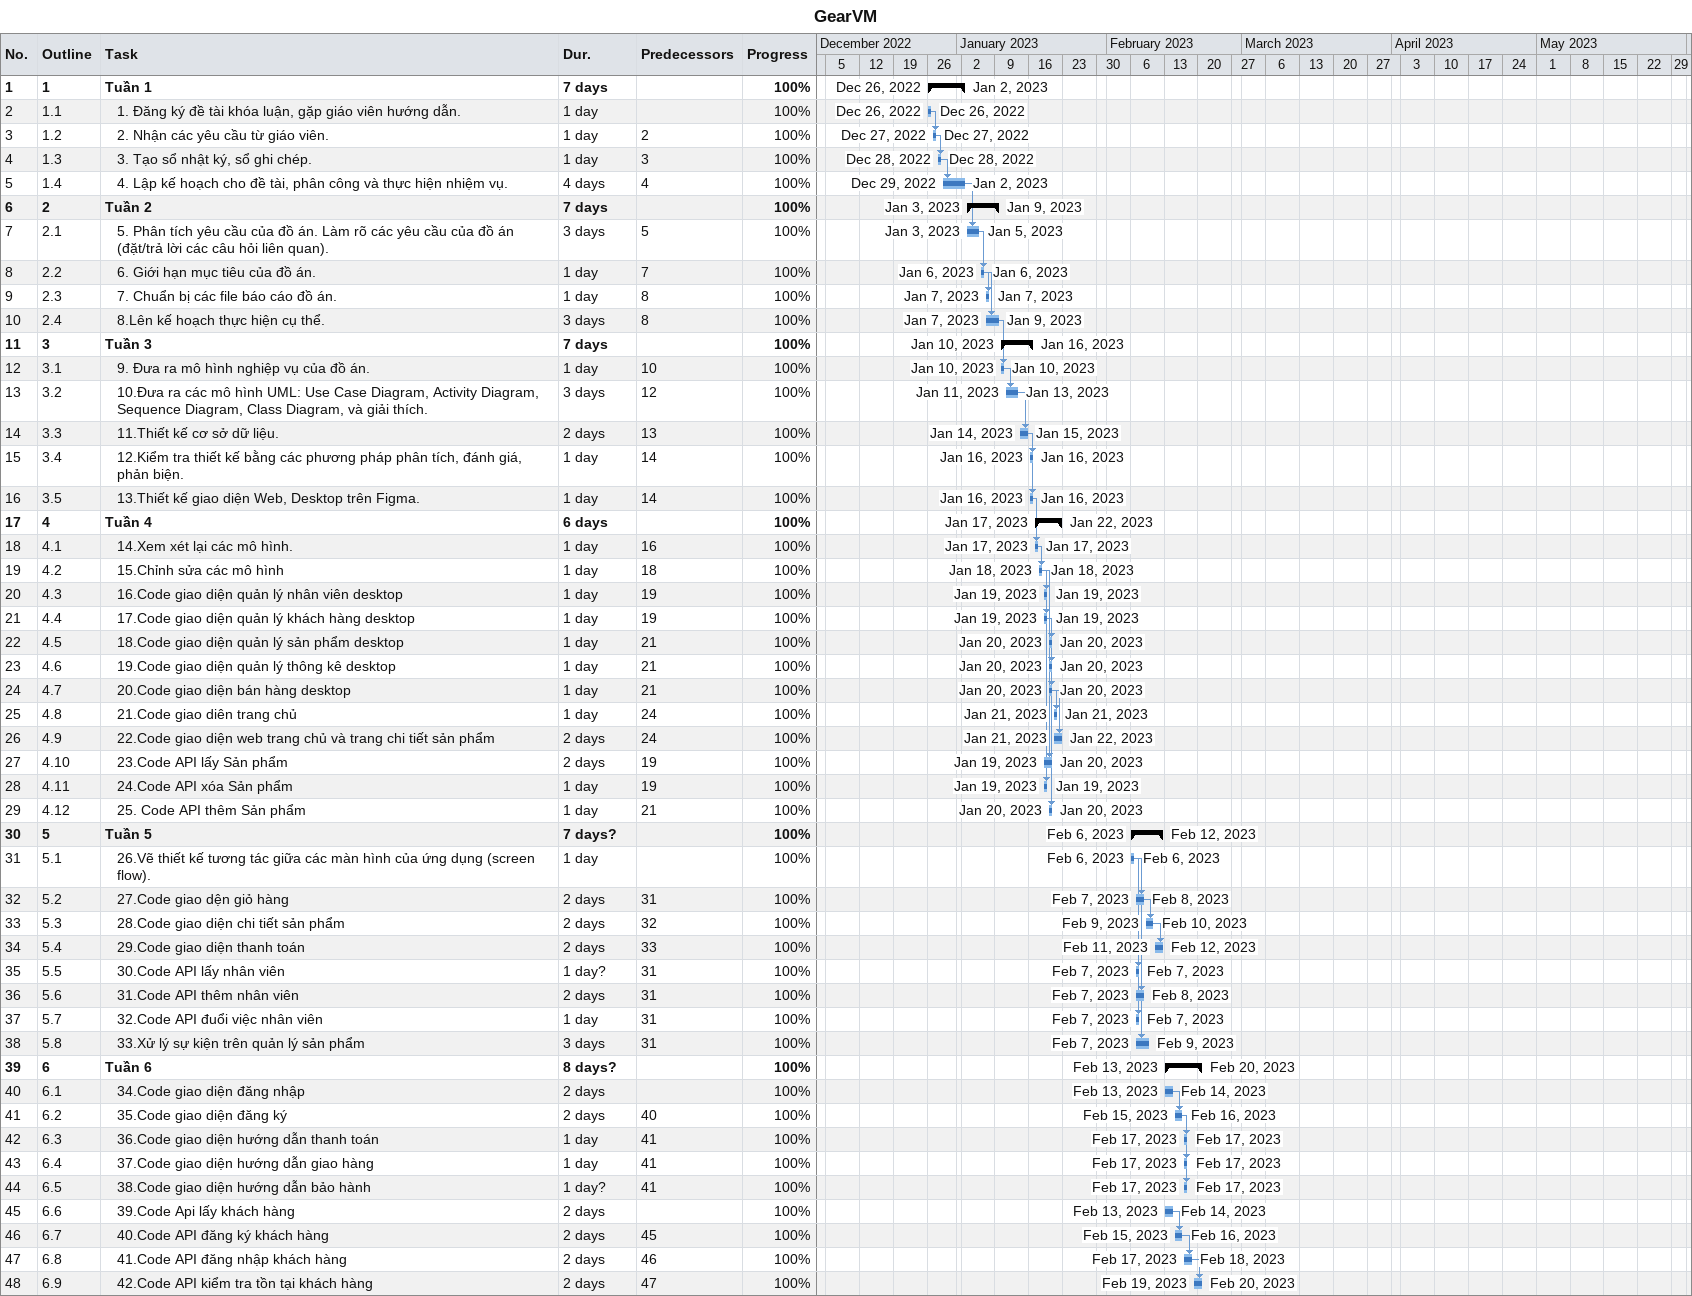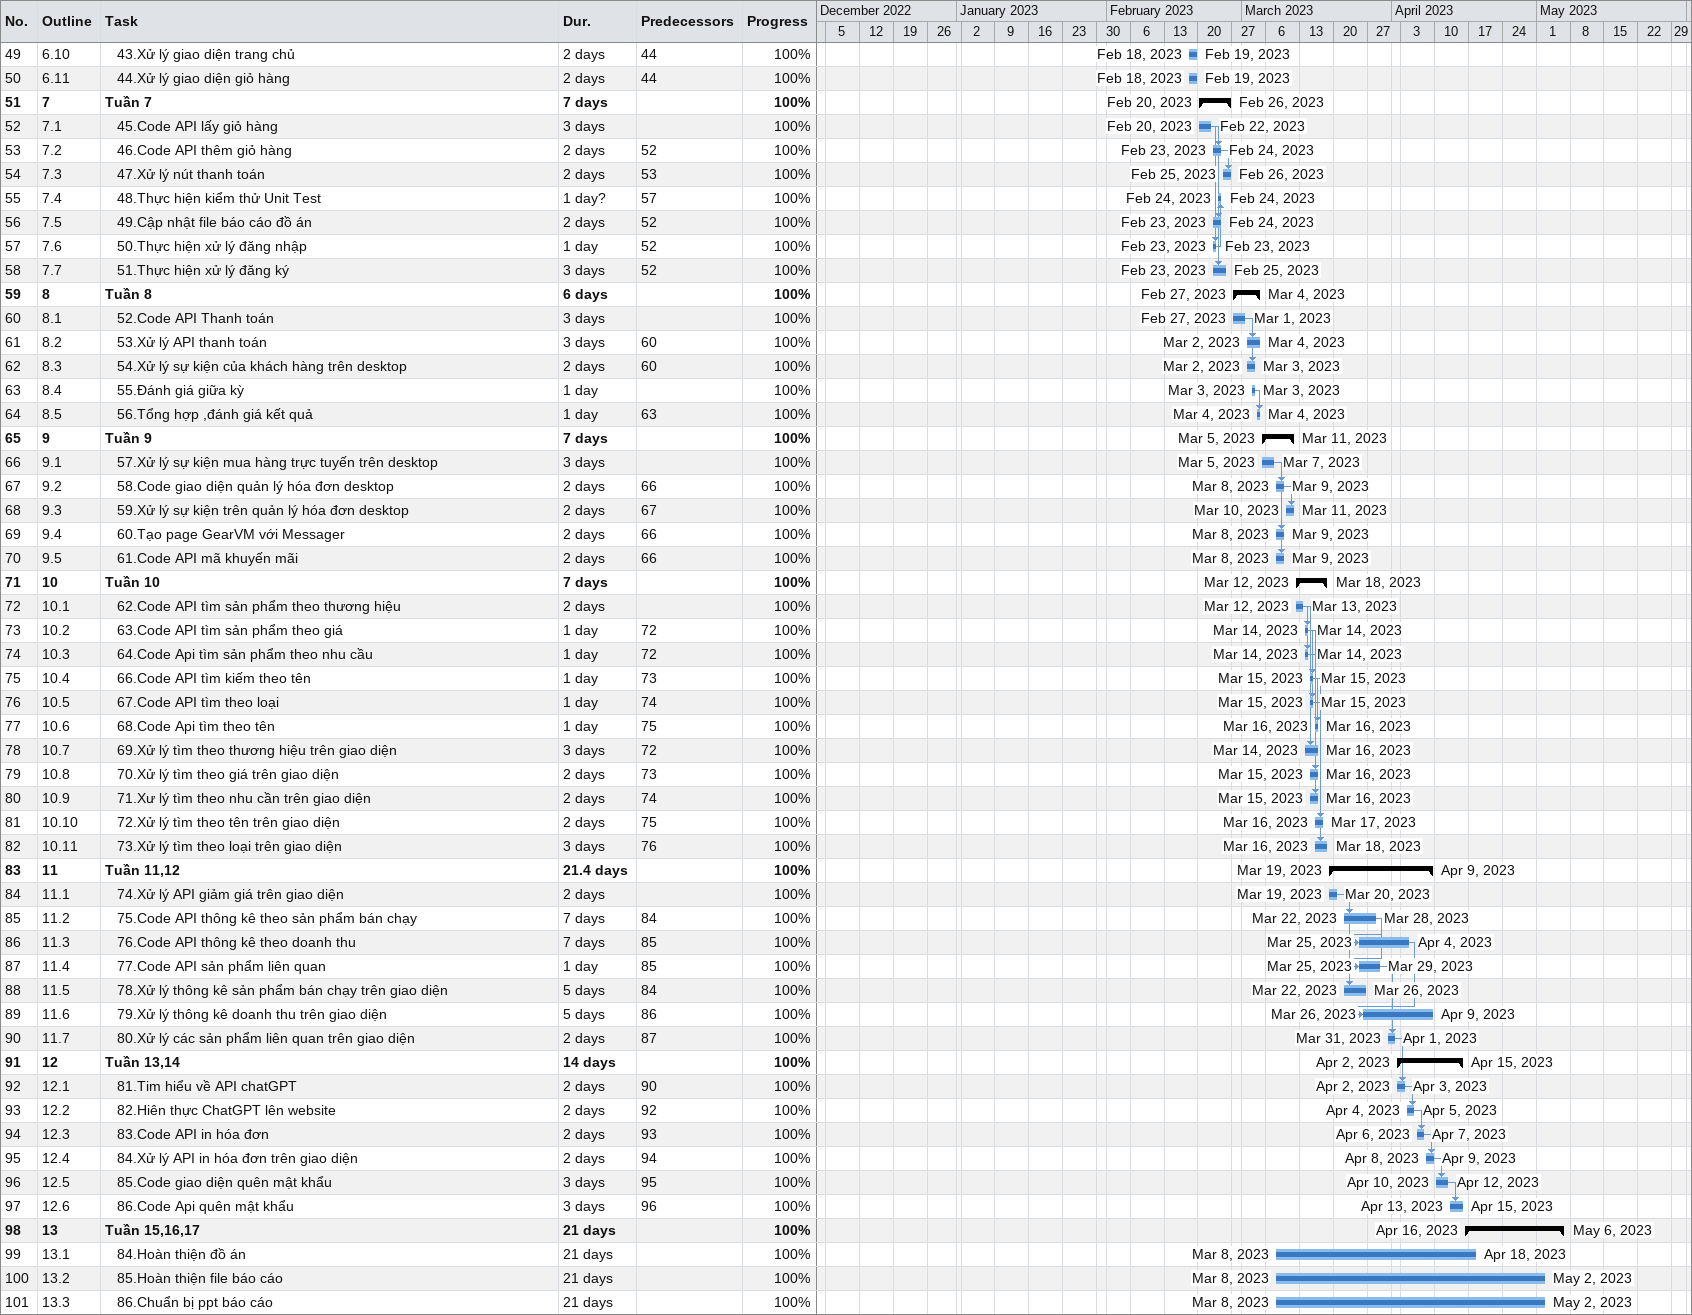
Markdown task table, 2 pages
GearVM

| ID | WBS | Task | Duration | Start | Finish | Predecessors | % complete |
|---|---|---|---|---|---|---|---|
| 1 | 1 | **Tuần 1** | 7d | 2022-12-26 | 2023-01-02 |  | 100 |
| 2 | 1.1 | 1. Đăng ký đề tài khóa luận, gặp giáo viên hướng dẫn. | 1d | 2022-12-26 | 2022-12-26 |  | 100 |
| 3 | 1.2 | 2. Nhận các yêu cầu từ giáo viên. | 1d | 2022-12-27 | 2022-12-27 | 2 | 100 |
| 4 | 1.3 | 3. Tạo sổ nhật ký, sổ ghi chép. | 1d | 2022-12-28 | 2022-12-28 | 3 | 100 |
| 5 | 1.4 | 4. Lập kế hoạch cho đề tài, phân công và thực hiện nhiệm vụ. | 4d | 2022-12-29 | 2023-01-02 | 4 | 100 |
| 6 | 2 | **Tuần 2** | 7d | 2023-01-03 | 2023-01-09 |  | 100 |
| 7 | 2.1 | 5. Phân tích yêu cầu của đồ án. Làm rõ các yêu cầu của đồ án (đặt/trả lời các câu hỏi liên quan). | 3d | 2023-01-03 | 2023-01-05 | 5 | 100 |
| 8 | 2.2 | 6. Giới hạn mục tiêu của đồ án. | 1d | 2023-01-06 | 2023-01-06 | 7 | 100 |
| 9 | 2.3 | 7. Chuẩn bị các file báo cáo đồ án. | 1d | 2023-01-07 | 2023-01-07 | 8 | 100 |
| 10 | 2.4 | 8.Lên kế hoạch thực hiện cụ thể. | 3d | 2023-01-07 | 2023-01-09 | 8 | 100 |
| 11 | 3 | **Tuần 3** | 7d | 2023-01-10 | 2023-01-16 |  | 100 |
| 12 | 3.1 | 9. Đưa ra mô hình nghiệp vụ của đồ án. | 1d | 2023-01-10 | 2023-01-10 | 10 | 100 |
| 13 | 3.2 | 10.Đưa ra các mô hình UML: Use Case Diagram, Activity Diagram, Sequence Diagram, Class Diagram, và giải thích. | 3d | 2023-01-11 | 2023-01-13 | 12 | 100 |
| 14 | 3.3 | 11.Thiết kế cơ sở dữ liệu. | 2d | 2023-01-14 | 2023-01-15 | 13 | 100 |
| 15 | 3.4 | 12.Kiểm tra thiết kế bằng các phương pháp phân tích, đánh giá, phản biện. | 1d | 2023-01-16 | 2023-01-16 | 14 | 100 |
| 16 | 3.5 | 13.Thiết kế giao diện Web, Desktop trên Figma. | 1d | 2023-01-16 | 2023-01-16 | 14 | 100 |
| 17 | 4 | **Tuần 4** | 6d | 2023-01-17 | 2023-01-22 |  | 100 |
| 18 | 4.1 | 14.Xem xét lại các mô hình. | 1d | 2023-01-17 | 2023-01-17 | 16 | 100 |
| 19 | 4.2 | 15.Chỉnh sửa các mô hình | 1d | 2023-01-18 | 2023-01-18 | 18 | 100 |
| 20 | 4.3 | 16.Code giao diện quản lý nhân viên desktop | 1d | 2023-01-19 | 2023-01-19 | 19 | 100 |
| 21 | 4.4 | 17.Code giao diện quản lý khách hàng desktop | 1d | 2023-01-19 | 2023-01-19 | 19 | 100 |
| 22 | 4.5 | 18.Code giao diện quản lý sản phẩm desktop | 1d | 2023-01-20 | 2023-01-20 | 21 | 100 |
| 23 | 4.6 | 19.Code giao diện quản lý thông kê desktop | 1d | 2023-01-20 | 2023-01-20 | 21 | 100 |
| 24 | 4.7 | 20.Code giao diện bán hàng desktop | 1d | 2023-01-20 | 2023-01-20 | 21 | 100 |
| 25 | 4.8 | 21.Code giao diên trang chủ | 1d | 2023-01-21 | 2023-01-21 | 24 | 100 |
| 26 | 4.9 | 22.Code giao diện web trang chủ và trang chi tiết sản phẩm | 2d | 2023-01-21 | 2023-01-22 | 24 | 100 |
| 27 | 4.10 | 23.Code API lấy Sản phẩm | 2d | 2023-01-19 | 2023-01-20 | 19 | 100 |
| 28 | 4.11 | 24.Code API xóa Sản phẩm | 1d | 2023-01-19 | 2023-01-19 | 19 | 100 |
| 29 | 4.12 | 25. Code API thêm Sản phẩm | 1d | 2023-01-20 | 2023-01-20 | 21 | 100 |
| 30 | 5 | **Tuần 5** | 7d? | 2023-02-06 | 2023-02-12 |  | 100 |
| 31 | 5.1 | 26.Vẽ thiết kế tương tác giữa các màn hình của ứng dụng (screen flow). | 1d | 2023-02-06 | 2023-02-06 |  | 100 |
| 32 | 5.2 | 27.Code giao dện giỏ hàng | 2d | 2023-02-07 | 2023-02-08 | 31 | 100 |
| 33 | 5.3 | 28.Code giao diện chi tiết sản phẩm | 2d | 2023-02-09 | 2023-02-10 | 32 | 100 |
| 34 | 5.4 | 29.Code giao diện thanh toán | 2d | 2023-02-11 | 2023-02-12 | 33 | 100 |
| 35 | 5.5 | 30.Code API lấy nhân viên | 1d? | 2023-02-07 | 2023-02-07 | 31 | 100 |
| 36 | 5.6 | 31.Code API thêm nhân viên | 2d | 2023-02-07 | 2023-02-08 | 31 | 100 |
| 37 | 5.7 | 32.Code API đuổi việc nhân viên | 1d | 2023-02-07 | 2023-02-07 | 31 | 100 |
| 38 | 5.8 | 33.Xử lý sự kiện trên quản lý sản phẩm | 3d | 2023-02-07 | 2023-02-09 | 31 | 100 |
| 39 | 6 | **Tuần 6** | 8d? | 2023-02-13 | 2023-02-20 |  | 100 |
| 40 | 6.1 | 34.Code giao diện đăng nhập | 2d | 2023-02-13 | 2023-02-14 |  | 100 |
| 41 | 6.2 | 35.Code giao diện đăng ký | 2d | 2023-02-15 | 2023-02-16 | 40 | 100 |
| 42 | 6.3 | 36.Code giao diện hướng dẫn thanh toán | 1d | 2023-02-17 | 2023-02-17 | 41 | 100 |
| 43 | 6.4 | 37.Code giao diện hướng dẫn giao hàng | 1d | 2023-02-17 | 2023-02-17 | 41 | 100 |
| 44 | 6.5 | 38.Code giao diện hướng dẫn bảo hành | 1d? | 2023-02-17 | 2023-02-17 | 41 | 100 |
| 45 | 6.6 | 39.Code Api lấy khách hàng | 2d | 2023-02-13 | 2023-02-14 |  | 100 |
| 46 | 6.7 | 40.Code API đăng ký khách hàng | 2d | 2023-02-15 | 2023-02-16 | 45 | 100 |
| 47 | 6.8 | 41.Code API đăng nhập khách hàng | 2d | 2023-02-17 | 2023-02-18 | 46 | 100 |
| 48 | 6.9 | 42.Code API kiểm tra tồn tại khách hàng | 2d | 2023-02-19 | 2023-02-20 | 47 | 100 |
| 49 | 6.10 | 43.Xử lý giao diện trang chủ | 2d | 2023-02-18 | 2023-02-19 | 44 | 100 |
| 50 | 6.11 | 44.Xử lý giao diện giỏ hàng | 2d | 2023-02-18 | 2023-02-19 | 44 | 100 |
| 51 | 7 | **Tuần 7** | 7d | 2023-02-20 | 2023-02-26 |  | 100 |
| 52 | 7.1 | 45.Code API lấy giỏ hàng | 3d | 2023-02-20 | 2023-02-22 |  | 100 |
| 53 | 7.2 | 46.Code API thêm giỏ hàng | 2d | 2023-02-23 | 2023-02-24 | 52 | 100 |
| 54 | 7.3 | 47.Xử lý nút thanh toán | 2d | 2023-02-25 | 2023-02-26 | 53 | 100 |
| 55 | 7.4 | 48.Thực hiện kiểm thử Unit Test | 1d? | 2023-02-24 | 2023-02-24 | 57 | 100 |
| 56 | 7.5 | 49.Cập nhật file báo cáo đồ án | 2d | 2023-02-23 | 2023-02-24 | 52 | 100 |
| 57 | 7.6 | 50.Thực hiện xử lý đăng nhập | 1d | 2023-02-23 | 2023-02-23 | 52 | 100 |
| 58 | 7.7 | 51.Thực hiện xử lý đăng ký | 3d | 2023-02-23 | 2023-02-25 | 52 | 100 |
| 59 | 8 | **Tuần 8** | 6d | 2023-02-27 | 2023-03-04 |  | 100 |
| 60 | 8.1 | 52.Code API Thanh toán | 3d | 2023-02-27 | 2023-03-01 |  | 100 |
| 61 | 8.2 | 53.Xử lý API thanh toán | 3d | 2023-03-02 | 2023-03-04 | 60 | 100 |
| 62 | 8.3 | 54.Xử lý sự kiện của khách hàng trên desktop | 2d | 2023-03-02 | 2023-03-03 | 60 | 100 |
| 63 | 8.4 | 55.Đánh giá giữa kỳ | 1d | 2023-03-03 | 2023-03-03 |  | 100 |
| 64 | 8.5 | 56.Tổng hợp ,đánh giá kết quả | 1d | 2023-03-04 | 2023-03-04 | 63 | 100 |
| 65 | 9 | **Tuần 9** | 7d | 2023-03-05 | 2023-03-11 |  | 100 |
| 66 | 9.1 | 57.Xử lý sự kiện mua hàng trực tuyến trên desktop | 3d | 2023-03-05 | 2023-03-07 |  | 100 |
| 67 | 9.2 | 58.Code giao diện quản lý hóa đơn desktop | 2d | 2023-03-08 | 2023-03-09 | 66 | 100 |
| 68 | 9.3 | 59.Xử lý sự kiện trên quản lý hóa đơn desktop | 2d | 2023-03-10 | 2023-03-11 | 67 | 100 |
| 69 | 9.4 | 60.Tạo page GearVM với Messager | 2d | 2023-03-08 | 2023-03-09 | 66 | 100 |
| 70 | 9.5 | 61.Code API mã khuyến mãi | 2d | 2023-03-08 | 2023-03-09 | 66 | 100 |
| 71 | 10 | **Tuần 10** | 7d | 2023-03-12 | 2023-03-18 |  | 100 |
| 72 | 10.1 | 62.Code API tìm sản phẩm theo thương hiệu | 2d | 2023-03-12 | 2023-03-13 |  | 100 |
| 73 | 10.2 | 63.Code API tìm sản phẩm theo giá | 1d | 2023-03-14 | 2023-03-14 | 72 | 100 |
| 74 | 10.3 | 64.Code Api tìm sản phẩm theo nhu cầu | 1d | 2023-03-14 | 2023-03-14 | 72 | 100 |
| 75 | 10.4 | 66.Code API tìm kiếm theo tên | 1d | 2023-03-15 | 2023-03-15 | 73 | 100 |
| 76 | 10.5 | 67.Code API tìm theo loại | 1d | 2023-03-15 | 2023-03-15 | 74 | 100 |
| 77 | 10.6 | 68.Code Api tìm theo tên | 1d | 2023-03-16 | 2023-03-16 | 75 | 100 |
| 78 | 10.7 | 69.Xử lý tìm theo thương hiệu trên giao diện | 3d | 2023-03-14 | 2023-03-16 | 72 | 100 |
| 79 | 10.8 | 70.Xử lý tìm theo giá trên giao diện | 2d | 2023-03-15 | 2023-03-16 | 73 | 100 |
| 80 | 10.9 | 71.Xư lý tìm theo nhu cần trên giao diện | 2d | 2023-03-15 | 2023-03-16 | 74 | 100 |
| 81 | 10.10 | 72.Xử lý tìm theo tên trên giao diện | 2d | 2023-03-16 | 2023-03-17 | 75 | 100 |
| 82 | 10.11 | 73.Xử lý tìm theo loại trên giao diện | 3d | 2023-03-16 | 2023-03-18 | 76 | 100 |
| 83 | 11 | **Tuần 11,12** | 21.4d | 2023-03-19 | 2023-04-09 |  | 100 |
| 84 | 11.1 | 74.Xử lý API giảm giá trên giao diện | 2d | 2023-03-19 | 2023-03-20 |  | 100 |
| 85 | 11.2 | 75.Code API thông kê theo sản phẩm bán chạy | 7d | 2023-03-22 | 2023-03-28 | 84 | 100 |
| 86 | 11.3 | 76.Code API thông kê theo doanh thu | 7d | 2023-03-25 | 2023-04-04 | 85 | 100 |
| 87 | 11.4 | 77.Code API sản phẩm liên quan | 1d | 2023-03-25 | 2023-03-29 | 85 | 100 |
| 88 | 11.5 | 78.Xử lý thông kê sản phẩm bán chạy trên giao diện | 5d | 2023-03-22 | 2023-03-26 | 84 | 100 |
| 89 | 11.6 | 79.Xử lý thông kê doanh thu trên giao diện | 5d | 2023-03-26 | 2023-04-09 | 86 | 100 |
| 90 | 11.7 | 80.Xử lý các sản phẩm liên quan trên giao diện | 2d | 2023-03-31 | 2023-04-01 | 87 | 100 |
| 91 | 12 | **Tuần 13,14** | 14d | 2023-04-02 | 2023-04-15 |  | 100 |
| 92 | 12.1 | 81.Tim hiểu về API chatGPT | 2d | 2023-04-02 | 2023-04-03 | 90 | 100 |
| 93 | 12.2 | 82.Hiên thực ChatGPT lên website | 2d | 2023-04-04 | 2023-04-05 | 92 | 100 |
| 94 | 12.3 | 83.Code API in hóa đơn | 2d | 2023-04-06 | 2023-04-07 | 93 | 100 |
| 95 | 12.4 | 84.Xử lý API in hóa đơn trên giao diện | 2d | 2023-04-08 | 2023-04-09 | 94 | 100 |
| 96 | 12.5 | 85.Code giao diện quên mật khẩu | 3d | 2023-04-10 | 2023-04-12 | 95 | 100 |
| 97 | 12.6 | 86.Code Api quên mật khẩu | 3d | 2023-04-13 | 2023-04-15 | 96 | 100 |
| 98 | 13 | **Tuần 15,16,17** | 21d | 2023-04-16 | 2023-05-06 |  | 100 |
| 99 | 13.1 | 84.Hoàn thiện đồ án | 21d | 2023-03-08 | 2023-04-18 |  | 100 |
| 100 | 13.2 | 85.Hoàn thiện file báo cáo | 21d | 2023-03-08 | 2023-05-02 |  | 100 |
| 101 | 13.3 | 86.Chuẩn bị ppt báo cáo | 21d | 2023-03-08 | 2023-05-02 |  | 100 |
